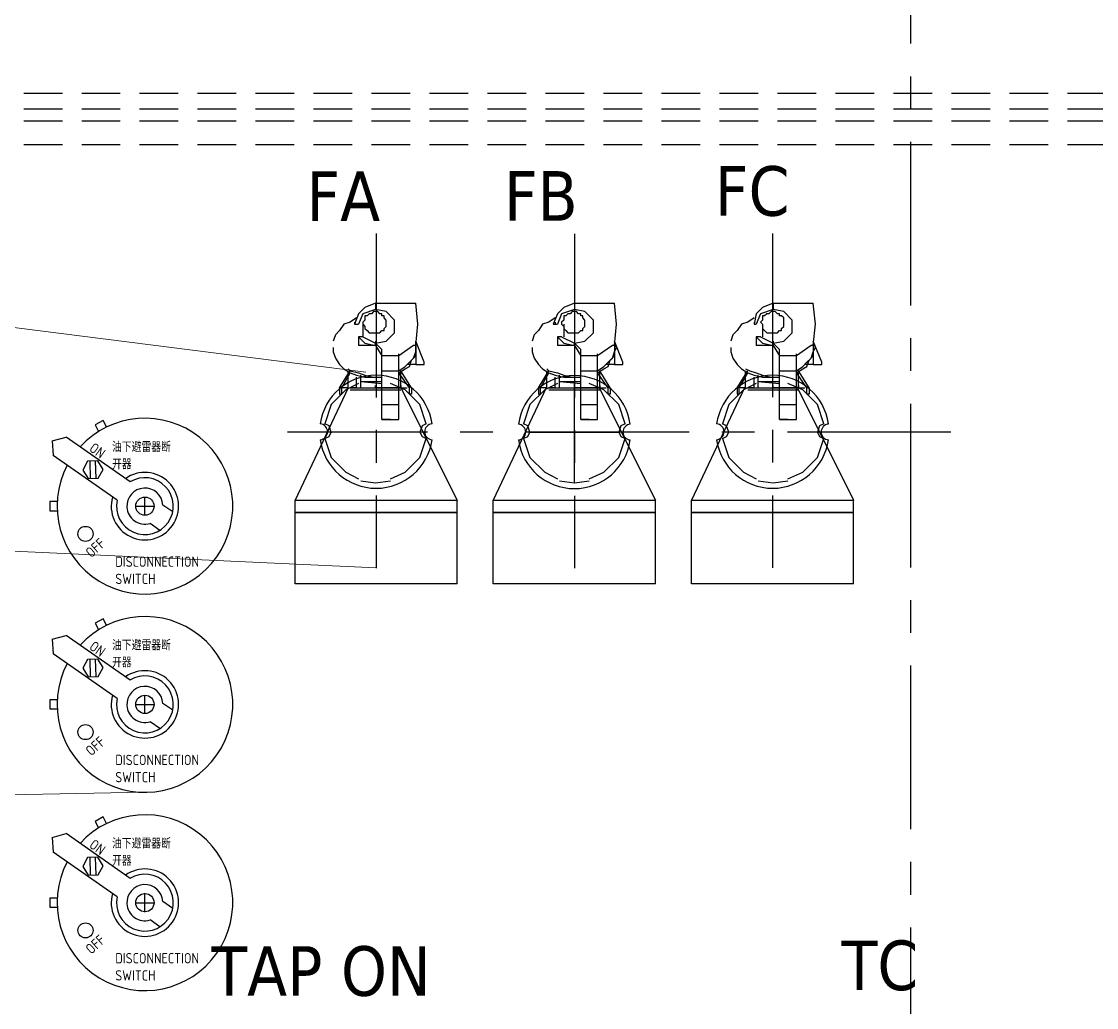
# Model space of a CAD drawing. Header units: millimetres. Extents: x 208456 to 224154, y -159503 to -153953.
# Drawn here: x 209956 to 210498, y -155586 to -155089 of the extents above; entities that cross this region are included whole.
import ezdxf

# ---------------------------------------------------------------- set-up
doc = ezdxf.new("R2010")
doc.units = ezdxf.units.MM
doc.header["$LTSCALE"] = 13
for name, pattern in [('CENTER', [50.8, 31.75, -6.35, 6.35, -6.35]), ('CENTER2', [1.125, 0.75, -0.125, 0.125, -0.125]), ('CENTERX2', [101.6, 63.5, -12.7, 12.7, -12.7]), ('DASHED', [0.75, 0.5, -0.25])]:
    doc.linetypes.add(name, pattern=pattern)
doc.layers.get('0').update_dxf_attribs({"color": 1, "linetype": 'CENTER'})
for name, color, linetype in [('1', 4, 'Continuous'), ('4虚线层', 6, 'DASHED'), ('粗实线', 4, 'Continuous')]:
    doc.layers.add(name, color=color, linetype=linetype)
for name, color, linetype, lineweight in [('标注、文本', 3, 'Continuous', 25), ('粗线', 4, 'Continuous', 50), ('铁心', 3, 'Continuous', 0)]:
    doc.layers.add(name, color=color, linetype=linetype, lineweight=lineweight)
doc.styles.get("Standard").update_dxf_attribs({"font": 'gbenor.shx', "bigfont": 'gbcbig.shx'})
doc.styles.add('Tahoma$001', font='tahoma.ttf', dxfattribs={"height": 2.159784})

# ---------------------------------------------------------------- blocks, each defined once
blk = doc.blocks.new('A$C66A50703')
at = {"layer": '1', "color": 1, "linetype": 'CENTERX2', "lineweight": -3, "ltscale": 0.1}
for p, q in [((44.71, 168.77), (44.71, 0.16)), ((44.71, 168.61), (44.71, 0)), ((144.71, 168.61), (144.71, 0)), ((244.71, 168.77), (244.71, 0.16)), ((334.71, 68.58), (0, 68.58))]:
    blk.add_line(p, q, dxfattribs=at)
at = {"layer": '粗实线', "lineweight": 30}
for centre, radius, start, end in [((44.71, 68.77), 28.5, 8.0481, 171.9519), ((144.71, 68.61), 28.5, 8.0481, 171.9519), ((244.71, 68.77), 28.5, 8.0481, 171.9519), ((16.21, 68.77), 4, 274.0241, 85.9759), ((73.21, 68.77), 4, 94.0241, 265.9759), ((116.21, 68.61), 4, 274.0241, 85.9759), ((173.21, 68.61), 4, 94.0241, 265.9759), ((216.21, 68.77), 4, 274.0241, 85.9759), ((273.21, 68.67), 4, 94.0241, 265.9759), ((44.71, 68.77), 28.5, 188.0481, 351.9519), ((144.71, 68.61), 28.5, 188.0481, 351.9519), ((244.71, 68.77), 28.5, 188.0481, 351.9519)]:
    blk.add_arc(centre, radius, start, end, dxfattribs=at)
blk = doc.blocks.new('A$C5D6D1F02')
at = {"layer": '标注、文本'}
for p, q in [((125.88, 0), (125.88, 51.21)), ((103.48, 25.6), (148.29, 25.6))]:
    blk.add_line(p, q, dxfattribs=at)
at = {"layer": '粗实线', "lineweight": 30}
for points in [[(25.6, 90.68), (20.27, 88.54), (17.07, 85.34), (14.94, 80.01)], [(25.6, 87.48), (19.2, 85.34), (17.07, 80.01)], [(25.6, 90.68), (25.6, 87.48)], [(25.6, 70.41), (30.94, 71.48), (35.2, 75.74), (35.2, 82.14), (30.94, 86.41), (25.6, 87.48)], [(45.87, 69.34), (46.94, 80.01), (45.87, 90.68)], [(125.88, 90.68), (120.55, 88.54), (117.35, 85.34), (115.21, 80.01)], [(125.88, 87.48), (119.48, 85.34), (117.35, 80.01)], [(125.88, 90.68), (125.88, 87.48)], [(125.88, 70.41), (131.22, 71.48), (135.48, 75.74), (135.48, 82.14), (131.22, 86.41), (125.88, 87.48)], [(146.15, 69.34), (147.22, 80.01), (146.15, 90.68)], [(226.16, 90.68), (220.83, 88.54), (217.63, 85.34), (216.56, 80.01)], [(226.16, 87.48), (219.76, 85.34), (217.63, 80.01)], [(226.16, 90.68), (226.16, 87.48)], [(226.16, 70.41), (231.5, 71.48), (235.76, 75.74), (235.76, 82.14), (231.5, 86.41), (226.16, 87.48)], [(246.43, 69.34), (247.5, 80.01), (246.43, 90.68)], [(16, 83.21), (12.8, 81.08), (9.6, 80.01), (7.47, 76.81), (5.33, 74.68), (4.27, 71.48)], [(16, 83.21), (12.8, 81.08), (9.6, 80.01), (7.47, 76.81), (5.33, 74.68), (4.27, 71.48)], [(116.28, 83.21), (113.08, 81.08), (109.88, 80.01), (107.75, 76.81), (105.61, 74.68), (104.55, 71.48)], [(116.28, 83.21), (113.08, 81.08), (109.88, 80.01), (107.75, 76.81), (105.61, 74.68), (104.55, 71.48)], [(216.56, 83.21), (213.36, 81.08), (210.16, 80.01), (208.03, 76.81), (205.89, 74.68), (204.83, 71.48)], [(216.56, 83.21), (213.36, 81.08), (210.16, 80.01), (208.03, 76.81), (205.89, 74.68), (204.83, 71.48)], [(14.94, 81.08), (14.94, 80.01)], [(116.28, 81.08), (116.28, 80.01)], [(216.56, 81.08), (216.56, 80.01)], [(17.07, 73.61), (20.27, 70.41), (25.6, 69.34)], [(19.2, 73.61), (17.07, 73.61), (17.07, 69.34)], [(37.34, 56.54), (40.54, 58.67), (42.67, 60.81), (44.81, 62.94), (45.87, 66.14), (45.87, 68.28), (45.87, 71.48)], [(37.34, 56.54), (40.54, 58.67), (42.67, 60.81), (44.81, 62.94), (45.87, 66.14), (45.87, 68.28), (45.87, 71.48)], [(50.14, 60.81), (45.87, 71.48)], [(117.35, 73.61), (120.55, 70.41), (125.88, 69.34)], [(119.48, 73.61), (117.35, 73.61), (117.35, 69.34)], [(137.62, 56.54), (140.82, 58.67), (142.95, 60.81), (145.08, 62.94), (146.15, 66.14), (147.22, 68.28), (146.15, 71.48)], [(137.62, 56.54), (140.82, 58.67), (142.95, 60.81), (145.08, 62.94), (146.15, 66.14), (147.22, 68.28), (146.15, 71.48)], [(146.15, 69.34), (146.15, 59.74), (149.35, 59.74), (150.42, 59.74), (150.42, 60.81), (146.15, 71.48)], [(217.63, 73.61), (220.83, 70.41), (226.16, 69.34)], [(219.76, 73.61), (217.63, 73.61), (217.63, 69.34)], [(237.9, 56.54), (241.1, 58.67), (243.23, 60.81), (245.36, 62.94), (246.43, 66.14), (247.5, 68.28), (246.43, 71.48)], [(237.9, 56.54), (241.1, 58.67), (243.23, 60.81), (245.36, 62.94), (246.43, 66.14), (247.5, 68.28), (246.43, 71.48)], [(246.43, 69.34), (246.43, 59.74), (249.63, 59.74), (250.7, 59.74), (250.7, 60.81), (246.43, 71.48)], [(4.27, 68.28), (4.27, 66.14), (5.33, 62.94), (7.47, 59.74), (9.6, 57.61), (12.8, 55.47), (16, 54.41), (20.27, 53.34), (24.54, 53.34), (28.8, 53.34)], [(4.27, 68.28), (4.27, 66.14), (5.33, 62.94), (7.47, 59.74), (9.6, 57.61), (12.8, 55.47), (16, 54.41), (20.27, 53.34), (24.54, 53.34), (28.8, 53.34)], [(28.8, 64.01), (28.8, 67.21), (25.6, 70.41)], [(25.6, 69.34), (25.6, 70.41)], [(25.6, 69.34), (28.8, 64.01)], [(45.87, 69.34), (44.81, 69.34), (37.34, 64.01)], [(37.34, 55.47), (40.54, 57.61), (42.67, 58.67), (43.74, 61.87), (45.87, 64.01), (45.87, 66.14), (45.87, 68.28)], [(37.34, 55.47), (40.54, 57.61), (42.67, 58.67), (43.74, 61.87), (45.87, 64.01), (45.87, 66.14), (45.87, 68.28)], [(45.87, 69.34), (45.87, 59.74), (49.07, 59.74), (50.14, 59.74), (50.14, 60.81)], [(104.55, 68.28), (104.55, 66.14), (105.61, 62.94), (107.75, 59.74), (109.88, 57.61), (113.08, 55.47), (116.28, 54.41), (120.55, 53.34), (124.82, 53.34), (129.08, 53.34)], [(104.55, 68.28), (104.55, 66.14), (105.61, 62.94), (107.75, 59.74), (109.88, 57.61), (113.08, 55.47), (116.28, 54.41), (120.55, 53.34), (124.82, 53.34), (129.08, 53.34)], [(129.08, 64.01), (129.08, 67.21), (125.88, 70.41)], [(125.88, 69.34), (125.88, 70.41)], [(125.88, 69.34), (129.08, 64.01)], [(146.15, 69.34), (145.08, 69.34), (137.62, 64.01)], [(137.62, 55.47), (140.82, 57.61), (142.95, 58.67), (144.02, 61.87), (146.15, 64.01), (146.15, 66.14), (147.22, 68.28)], [(137.62, 55.47), (140.82, 57.61), (142.95, 58.67), (144.02, 61.87), (146.15, 64.01), (146.15, 66.14), (147.22, 68.28)], [(204.83, 68.28), (204.83, 66.14), (205.89, 62.94), (208.03, 59.74), (210.16, 57.61), (213.36, 55.47), (216.56, 54.41), (220.83, 53.34), (225.09, 53.34), (229.36, 53.34)], [(204.83, 68.28), (204.83, 66.14), (205.89, 62.94), (208.03, 59.74), (210.16, 57.61), (213.36, 55.47), (216.56, 54.41), (220.83, 53.34), (225.09, 53.34), (229.36, 53.34)], [(229.36, 64.01), (229.36, 67.21), (226.16, 70.41)], [(226.16, 69.34), (226.16, 70.41)], [(226.16, 69.34), (229.36, 64.01)], [(246.43, 69.34), (245.36, 69.34), (237.9, 64.01)], [(237.9, 55.47), (241.1, 57.61), (243.23, 58.67), (244.3, 61.87), (246.43, 64.01), (246.43, 66.14), (247.5, 68.28)], [(237.9, 55.47), (241.1, 57.61), (243.23, 58.67), (244.3, 61.87), (246.43, 64.01), (246.43, 66.14), (247.5, 68.28)], [(33.07, 32), (28.8, 32), (28.8, 64.01)], [(37.34, 32), (37.34, 64.01), (28.8, 64.01)], [(45.87, 59.74), (41.61, 59.74)], [(133.35, 32), (129.08, 32), (129.08, 64.01)], [(137.62, 32), (137.62, 64.01), (129.08, 64.01)], [(146.15, 59.74), (141.88, 59.74)], [(233.63, 32), (229.36, 32), (229.36, 64.01)], [(237.9, 32), (237.9, 64.01), (229.36, 64.01)], [(246.43, 59.74), (242.16, 59.74)], [(11.73, 48.01), (7.47, 48.01), (12.8, 56.54)], [(8.53, 48.01), (12.8, 55.47)], [(11.73, 57.61), (12.8, 56.54), (17.07, 55.47), (20.27, 54.41), (24.54, 53.34), (28.8, 53.34)], [(11.73, 57.61), (12.8, 56.54), (17.07, 55.47), (20.27, 54.41), (24.54, 53.34), (28.8, 53.34)], [(112.01, 48.01), (107.75, 48.01), (113.08, 56.54)], [(108.81, 48.01), (113.08, 55.47)], [(112.01, 57.61), (113.08, 56.54), (117.35, 55.47), (120.55, 54.41), (124.82, 53.34), (129.08, 53.34)], [(112.01, 57.61), (113.08, 56.54), (117.35, 55.47), (120.55, 54.41), (124.82, 53.34), (129.08, 53.34)], [(212.29, 48.01), (208.03, 48.01), (213.36, 56.54)], [(209.09, 48.01), (213.36, 55.47)], [(212.29, 57.61), (214.43, 56.54), (217.63, 55.47), (220.83, 54.41), (225.09, 53.34), (229.36, 53.34)], [(212.29, 57.61), (214.43, 56.54), (217.63, 55.47), (220.83, 54.41), (225.09, 53.34), (229.36, 53.34)], [(17.07, 50.14), (10.67, 46.94), (3.2, 39.47), (0, 29.87)], [(51.21, 29.87), (48.01, 39.47), (40.54, 46.94), (33.07, 50.14)], [(117.35, 50.14), (110.95, 46.94), (103.48, 39.47), (100.28, 29.87)], [(151.49, 29.87), (148.29, 39.47), (140.82, 46.94), (133.35, 50.14)], [(217.63, 50.14), (211.23, 46.94), (203.76, 39.47), (200.56, 29.87)], [(251.76, 29.87), (248.56, 39.47), (241.1, 46.94), (233.63, 50.14)], [(7.47, 48.01), (7.47, 44.81), (8.53, 44.81), (8.53, 48.01)], [(43.74, 48.01), (43.74, 44.81), (42.67, 44.81), (42.67, 48.01)], [(107.75, 48.01), (107.75, 44.81), (108.81, 44.81), (108.81, 48.01)], [(144.02, 48.01), (144.02, 44.81), (142.95, 44.81), (142.95, 48.01)], [(208.03, 48.01), (208.03, 44.81), (209.09, 44.81), (209.09, 48.01)], [(244.3, 48.01), (244.3, 44.81), (243.23, 44.81), (243.23, 48.01)], [(0, 22.4), (2.13, 23.47), (3.2, 25.6), (2.13, 28.8), (0, 29.87)], [(51.21, 29.87), (49.07, 28.8), (48.01, 25.6), (49.07, 23.47), (51.21, 22.4)], [(100.28, 22.4), (102.41, 23.47), (103.48, 25.6), (102.41, 28.8), (100.28, 29.87)], [(151.49, 29.87), (149.35, 28.8), (148.29, 25.6), (149.35, 23.47), (151.49, 22.4)], [(200.56, 22.4), (202.69, 23.47), (203.76, 25.6), (202.69, 28.8), (200.56, 29.87)], [(251.76, 29.87), (249.63, 28.8), (248.56, 25.6), (249.63, 23.47), (251.76, 22.4)], [(0, 22.4), (3.2, 12.8), (10.67, 5.33), (17.07, 2.13)], [(33.07, 2.13), (40.54, 5.33), (48.01, 12.8), (51.21, 22.4)], [(100.28, 22.4), (103.48, 12.8), (110.95, 5.33), (117.35, 2.13)], [(133.35, 2.13), (140.82, 5.33), (148.29, 12.8), (151.49, 22.4)], [(200.56, 22.4), (203.76, 12.8), (211.23, 5.33), (217.63, 2.13)], [(233.63, 2.13), (241.1, 5.33), (248.56, 12.8), (251.76, 22.4)], [(18.14, 1.07), (25.6, 0), (33.07, 1.07)], [(118.41, 1.07), (125.88, 0), (133.35, 1.07)], [(218.69, 1.07), (226.16, 0), (233.63, 1.07)]]:
    blk.add_lwpolyline(points, dxfattribs=at)
for points in [[(25.6, 86.41), (24.54, 86.41), (23.47, 85.34), (22.4, 85.34), (21.34, 84.28), (20.27, 84.28), (20.27, 83.21), (20.27, 82.14), (19.2, 81.08), (19.2, 80.01), (20.27, 78.94), (20.27, 77.88), (21.34, 76.81), (22.4, 75.74), (23.47, 75.74), (24.54, 75.74), (25.6, 75.74), (26.67, 75.74), (27.74, 75.74), (28.8, 76.81), (29.87, 76.81), (29.87, 77.88), (30.94, 78.94), (30.94, 80.01), (30.94, 81.08), (30.94, 82.14), (29.87, 83.21), (29.87, 84.28), (28.8, 84.28), (28.8, 85.34), (27.74, 85.34), (26.67, 86.41)], [(125.88, 86.41), (124.82, 86.41), (123.75, 85.34), (122.68, 85.34), (121.62, 84.28), (120.55, 84.28), (120.55, 83.21), (120.55, 82.14), (119.48, 81.08), (119.48, 80.01), (120.55, 78.94), (120.55, 77.88), (121.62, 76.81), (122.68, 75.74), (123.75, 75.74), (124.82, 75.74), (125.88, 75.74), (126.95, 75.74), (128.02, 75.74), (129.08, 76.81), (130.15, 76.81), (130.15, 77.88), (131.22, 78.94), (131.22, 80.01), (131.22, 81.08), (131.22, 82.14), (130.15, 83.21), (130.15, 84.28), (129.08, 84.28), (129.08, 85.34), (128.02, 85.34), (126.95, 86.41)], [(226.16, 86.41), (225.09, 86.41), (224.03, 85.34), (222.96, 85.34), (221.89, 84.28), (220.83, 84.28), (220.83, 83.21), (220.83, 82.14), (219.76, 81.08), (220.83, 80.01), (220.83, 78.94), (220.83, 77.88), (221.89, 76.81), (222.96, 75.74), (224.03, 75.74), (225.09, 75.74), (226.16, 75.74), (227.23, 75.74), (228.3, 75.74), (229.36, 76.81), (230.43, 76.81), (230.43, 77.88), (231.5, 78.94), (231.5, 80.01), (231.5, 81.08), (231.5, 82.14), (231.5, 83.21), (230.43, 84.28), (229.36, 84.28), (229.36, 85.34), (228.3, 85.34), (227.23, 86.41)], [(38.4, 48.01), (38.4, 49.07)], [(138.68, 48.01), (138.68, 49.07)], [(238.96, 48.01), (238.96, 49.07)]]:
    blk.add_lwpolyline(points, close=True, dxfattribs=at)
for points in [[(25.6, 90.68), (25.6, 90.68), (45.87, 90.68), (45.87, 90.68)], [(125.88, 90.68), (125.88, 90.68), (146.15, 90.68), (146.15, 90.68)], [(226.16, 90.68), (226.16, 90.68), (246.43, 90.68), (246.43, 90.68)], [(14.94, 80.01), (14.94, 80.01), (17.07, 80.01), (17.07, 80.01)], [(19.2, 80.01), (19.2, 80.01), (19.2, 73.61), (19.2, 73.61)], [(115.21, 80.01), (115.21, 80.01), (117.35, 80.01), (117.35, 80.01)], [(120.55, 80.01), (120.55, 80.01), (120.55, 73.61), (120.55, 73.61)], [(216.56, 80.01), (216.56, 80.01), (217.63, 80.01), (217.63, 80.01)], [(220.83, 80.01), (220.83, 80.01), (220.83, 73.61), (220.83, 73.61)], [(19.2, 73.61), (19.2, 73.61), (25.6, 70.41), (25.6, 70.41)], [(25.6, 71.48), (25.6, 71.48), (25.6, 70.41), (25.6, 70.41)], [(119.48, 73.61), (119.48, 73.61), (125.88, 70.41), (125.88, 70.41)], [(125.88, 71.48), (125.88, 71.48), (125.88, 70.41), (125.88, 70.41)], [(219.76, 73.61), (219.76, 73.61), (226.16, 70.41), (226.16, 70.41)], [(226.16, 71.48), (226.16, 71.48), (226.16, 70.41), (226.16, 70.41)], [(25.6, 69.34), (25.6, 69.34), (17.07, 69.34), (17.07, 69.34)], [(125.88, 69.34), (125.88, 69.34), (117.35, 69.34), (117.35, 69.34)], [(226.16, 69.34), (226.16, 69.34), (217.63, 69.34), (217.63, 69.34)], [(37.34, 64.01), (37.34, 64.01), (37.34, 65.07), (37.34, 65.07)], [(137.62, 64.01), (137.62, 64.01), (137.62, 65.07), (137.62, 65.07)], [(237.9, 64.01), (237.9, 64.01), (237.9, 65.07), (237.9, 65.07)], [(11.73, 48.01), (11.73, 48.01), (11.73, 56.54), (11.73, 56.54)], [(18.14, 48.01), (18.14, 48.01), (18.14, 54.41), (18.14, 54.41)], [(28.8, 56.54), (28.8, 56.54), (37.34, 56.54), (37.34, 56.54)], [(42.67, 48.01), (42.67, 48.01), (37.34, 55.47), (37.34, 55.47)], [(38.4, 48.01), (38.4, 48.01), (38.4, 56.54), (38.4, 56.54)], [(43.74, 48.01), (43.74, 48.01), (38.4, 56.54), (38.4, 56.54)], [(112.01, 48.01), (112.01, 48.01), (112.01, 56.54), (112.01, 56.54)], [(118.41, 48.01), (118.41, 48.01), (118.41, 54.41), (118.41, 54.41)], [(129.08, 56.54), (129.08, 56.54), (137.62, 56.54), (137.62, 56.54)], [(142.95, 48.01), (142.95, 48.01), (137.62, 55.47), (137.62, 55.47)], [(138.68, 48.01), (138.68, 48.01), (138.68, 56.54), (138.68, 56.54)], [(144.02, 48.01), (144.02, 48.01), (138.68, 56.54), (138.68, 56.54)], [(212.29, 48.01), (212.29, 48.01), (212.29, 56.54), (212.29, 56.54)], [(218.69, 48.01), (218.69, 48.01), (218.69, 54.41), (218.69, 54.41)], [(229.36, 56.54), (229.36, 56.54), (237.9, 56.54), (237.9, 56.54)], [(243.23, 48.01), (243.23, 48.01), (237.9, 55.47), (237.9, 55.47)], [(238.96, 48.01), (238.96, 48.01), (238.96, 56.54), (238.96, 56.54)], [(244.3, 48.01), (244.3, 48.01), (238.96, 56.54), (238.96, 56.54)], [(16, 48.01), (16, 48.01), (16, 53.34), (16, 53.34)], [(18.14, 51.21), (18.14, 51.21), (28.8, 50.14), (28.8, 50.14)], [(18.14, 51.21), (18.14, 51.21), (28.8, 51.21), (28.8, 51.21)], [(25.6, 48.01), (25.6, 48.01), (25.6, 49.07), (25.6, 49.07)], [(116.28, 48.01), (116.28, 48.01), (116.28, 53.34), (116.28, 53.34)], [(118.41, 51.21), (118.41, 51.21), (129.08, 50.14), (129.08, 50.14)], [(118.41, 51.21), (118.41, 51.21), (129.08, 51.21), (129.08, 51.21)], [(125.88, 48.01), (125.88, 48.01), (125.88, 49.07), (125.88, 49.07)], [(216.56, 48.01), (216.56, 48.01), (216.56, 53.34), (216.56, 53.34)], [(218.69, 51.21), (218.69, 51.21), (229.36, 50.14), (229.36, 50.14)], [(218.69, 51.21), (218.69, 51.21), (229.36, 51.21), (229.36, 51.21)], [(226.16, 48.01), (226.16, 48.01), (226.16, 49.07), (226.16, 49.07)], [(12.8, 48.01), (12.8, 48.01), (25.6, 48.01), (25.6, 48.01)], [(16, 48.01), (16, 48.01), (12.8, 48.01), (12.8, 48.01)], [(12.8, 46.94), (12.8, 46.94), (38.4, 46.94), (38.4, 46.94)], [(24.54, 48.01), (24.54, 48.01), (41.61, 48.01), (41.61, 48.01)], [(38.4, 48.01), (38.4, 48.01), (25.6, 48.01), (25.6, 48.01)], [(113.08, 48.01), (113.08, 48.01), (125.88, 48.01), (125.88, 48.01)], [(116.28, 48.01), (116.28, 48.01), (113.08, 48.01), (113.08, 48.01)], [(113.08, 46.94), (113.08, 46.94), (138.68, 46.94), (138.68, 46.94)], [(124.82, 48.01), (124.82, 48.01), (141.88, 48.01), (141.88, 48.01)], [(138.68, 48.01), (138.68, 48.01), (125.88, 48.01), (125.88, 48.01)], [(213.36, 48.01), (213.36, 48.01), (226.16, 48.01), (226.16, 48.01)], [(216.56, 48.01), (216.56, 48.01), (213.36, 48.01), (213.36, 48.01)], [(213.36, 46.94), (213.36, 46.94), (238.96, 46.94), (238.96, 46.94)], [(225.09, 48.01), (225.09, 48.01), (242.16, 48.01), (242.16, 48.01)], [(238.96, 48.01), (238.96, 48.01), (226.16, 48.01), (226.16, 48.01)], [(28.8, 39.47), (28.8, 39.47), (37.34, 39.47), (37.34, 39.47)], [(129.08, 39.47), (129.08, 39.47), (137.62, 39.47), (137.62, 39.47)], [(229.36, 39.47), (229.36, 39.47), (237.9, 39.47), (237.9, 39.47)], [(28.8, 32), (28.8, 32), (37.34, 32), (37.34, 32)], [(129.08, 32), (129.08, 32), (137.62, 32), (137.62, 32)], [(229.36, 32), (229.36, 32), (237.9, 32), (237.9, 32)]]:
    blk.add_open_spline(points, degree=3, dxfattribs=at)
blk = doc.blocks.new('*U1603')
at = {"layer": '粗实线', "color": 0, "linetype": 'CENTER2', "transparency": 16777216}
for p, q in [((-4.73, 0), (-0.92, 0)), ((0, 0.92), (0, 4.73)), ((0.92, 0), (4.73, 0)), ((0, -4.73), (0, -0.92))]:
    blk.add_line(p, q, dxfattribs=at)
at = {"layer": '粗实线', "color": 0, "linetype": 'Continuous', "transparency": 16777216}
for p, q in [((-0.46, 0), (0.46, 0)), ((0, -0.46), (0, 0.46))]:
    blk.add_line(p, q, dxfattribs=at)
blk = doc.blocks.new('驱蚊草请问企鹅委屈我去的请问去')
at = {"layer": '粗实线', "ltscale": 8}
for p, q in [((144898.47, -144684.97), (144905.63, -144683.08)), ((144898.47, -144684.97), (144899.11, -144692.35)), ((144937.79, -144705.68), (144905.63, -144683.08)), ((144931.27, -144714.95), (144899.11, -144692.35)), ((144917.46, -144695.14), (144917.76, -144703.96)), ((144920.23, -144695.05), (144920.53, -144703.86)), ((144945.31, -144722.5), (144945.31, -144713.16)), ((144940.7, -144717.89), (144949.92, -144717.89)), ((144959.35, -144720.83), (144954.39, -144717.35)), ((144952.83, -144730.1), (144947.88, -144726.62))]:
    blk.add_line(p, q, dxfattribs=at)
for points in [[(144926.01, -144677.94), (144924.21, -144674.65), (144920.14, -144676.88), (144921.94, -144680.17)], [(144901.05, -144715.57), (144897.3, -144715.57), (144897.3, -144720.2), (144901.05, -144720.2)]]:
    blk.add_lwpolyline(points, dxfattribs=at)
blk.add_lwpolyline([(144921.81, -144703.82), (144924.21, -144699.32), (144921.51, -144695), (144916.42, -144695.18), (144914.03, -144699.67), (144916.72, -144703.99)], close=True, dxfattribs=at)
for centre, radius in [((144945.31, -144717.89), 4.61), ((144915.34, -144731.87), 3.8)]:
    blk.add_circle(centre, radius, dxfattribs=at)
for radius, start, end in [(44.33, 152.2437, 137.5575), (17, 164.3667, 125.4346), (14.34, 168.1706, 121.6307), (9.1, 3.415, 183.415), (9.1, 183.415, 286.3863)]:
    blk.add_arc((144945.31, -144717.89), radius, start, end, dxfattribs=at)
at = {"layer": '粗实线', "linetype": 'CENTER2'}
blk.add_blockref('*U1603', (144945.31, -144717.89), dxfattribs=at)
at = {"layer": '粗线', "lineweight": -3, "ltscale": 8, "char_height": 5.2, "attachment_point": 1}
for s, insert, rotation in [('ON', (144919.79, -144685.5), 324.1719), ('OFF', (144914.78, -144740.34), 41.4776)]:
    blk.add_mtext_dynamic_manual_height_columns(s, width=7.1447, gutter_width=65, heights=[0], dxfattribs=dict(at, insert=insert, rotation=rotation))
for s, width, insert in [('油下避雷器断开器', 34.4426, (144928.75, -144685.38)), ('DISCONNECTION SWITCH', 47.2395, (144930.35, -144743.3))]:
    blk.add_mtext_dynamic_manual_height_columns(s, width=width, gutter_width=65, heights=[0], dxfattribs=dict(at, insert=insert))
blk = doc.blocks.new('WEQWEWQEW')
at = {"color": 3, "linetype": 'ByBlock', "lineweight": -3}
for p in [(66.49, 392.02), (66.49, 292.02), (66.49, 192.02)]:
    blk.add_blockref('驱蚊草请问企鹅委屈我去的请问去', p, dxfattribs=at)

msp = doc.modelspace()

# ---------------------------------------------------------------- linework, layer by layer
at = {"layer": '1', "color": 1, "linetype": 'CENTERX2', "lineweight": -3, "ltscale": 0.1}
msp.add_line((210404.576, -156816.891), (210404.576, -154803.914), dxfattribs=at)
at = {"layer": '4虚线层', "ltscale": 3}
for p, q in [((209898.576, -155124.817), (210910.576, -155124.817)), ((209898.576, -155132.817), (210910.576, -155132.817)), ((209898.576, -155138.817), (210910.576, -155138.817)), ((209898.576, -155150.817), (210910.576, -155150.817))]:
    msp.add_line(p, q, dxfattribs=at)
at = {"layer": '标注、文本'}
for p, q in [((210120.722, -155273.411), (210093.968, -155330.203)), ((210147.392, -155273.411), (210175.77, -155330.203)), ((210220.722, -155273.387), (210193.968, -155330.18)), ((210247.392, -155273.387), (210275.77, -155330.18)), ((210320.722, -155273.411), (210293.968, -155330.203)), ((210347.392, -155273.411), (210375.77, -155330.203))]:
    msp.add_line(p, q, dxfattribs=at)
at = {"layer": '标注、文本', "color": 4, "lineweight": 30}
for p, q in [((210093.968, -155330.203), (210175.77, -155330.203)), ((210093.968, -155336.311), (210093.968, -155330.203)), ((210175.77, -155336.311), (210175.77, -155330.203)), ((210193.968, -155330.18), (210275.77, -155330.18)), ((210193.968, -155336.287), (210193.968, -155330.18)), ((210275.77, -155336.287), (210275.77, -155330.18)), ((210293.968, -155330.203), (210375.77, -155330.203)), ((210293.968, -155336.311), (210293.968, -155330.203)), ((210375.77, -155336.311), (210375.77, -155330.203)), ((210175.77, -155336.311), (210093.968, -155336.311)), ((210093.968, -155336.311), (210175.77, -155336.311)), ((210093.968, -155372.397), (210093.968, -155336.311)), ((210175.77, -155372.397), (210175.77, -155336.311)), ((210275.77, -155336.287), (210193.968, -155336.287)), ((210193.968, -155336.287), (210275.77, -155336.287)), ((210193.968, -155372.374), (210193.968, -155336.287)), ((210275.77, -155372.374), (210275.77, -155336.287)), ((210375.77, -155336.311), (210293.968, -155336.311)), ((210293.968, -155336.311), (210375.77, -155336.311)), ((210293.968, -155372.397), (210293.968, -155336.311)), ((210375.77, -155372.397), (210375.77, -155336.311)), ((210175.77, -155372.397), (210093.968, -155372.397)), ((210275.77, -155372.374), (210193.968, -155372.374)), ((210375.77, -155372.397), (210293.968, -155372.397))]:
    msp.add_line(p, q, dxfattribs=at)
at = {"layer": '铁心'}
for points in [[(210129.756, -155265.509), (209219.229, -155150.135), (209219.229, -155150.135)], [(210134.869, -155364.237), (209219.229, -155322.286), (209219.229, -155322.286)], [(210018.231, -155477.47), (209219.229, -155493.057), (209219.229, -155493.057)]]:
    msp.add_lwpolyline(points, dxfattribs=at)

# ---------------------------------------------------------------- block references
at = {"color": 3, "linetype": 'ByBlock', "lineweight": -3}
msp.add_blockref('WEQWEWQEW', (65006.428, -11007.278), dxfattribs=at)
at = {"layer": '标注、文本'}
for name, p in [('A$C66A50703', (210090.161, -155364.398)), ('A$C5D6D1F02', (210108.987, -155321.417))]:
    msp.add_blockref(name, p, dxfattribs=at)

# ---------------------------------------------------------------- texts
at = {"layer": '标注、文本', "style": 'Tahoma$001'}
for s, p in [('FA', (210099.753, -155189.294)), ('FB', (210199.38, -155189.168)), ('FC', (210305.778, -155186.644)), ('TAP ON', (210051.797, -155580.105)), ('TC', (210369.722, -155577.23))]:
    msp.add_text(s, height=25, dxfattribs=at).set_placement(p)

doc.saveas('drawing.dxf')
